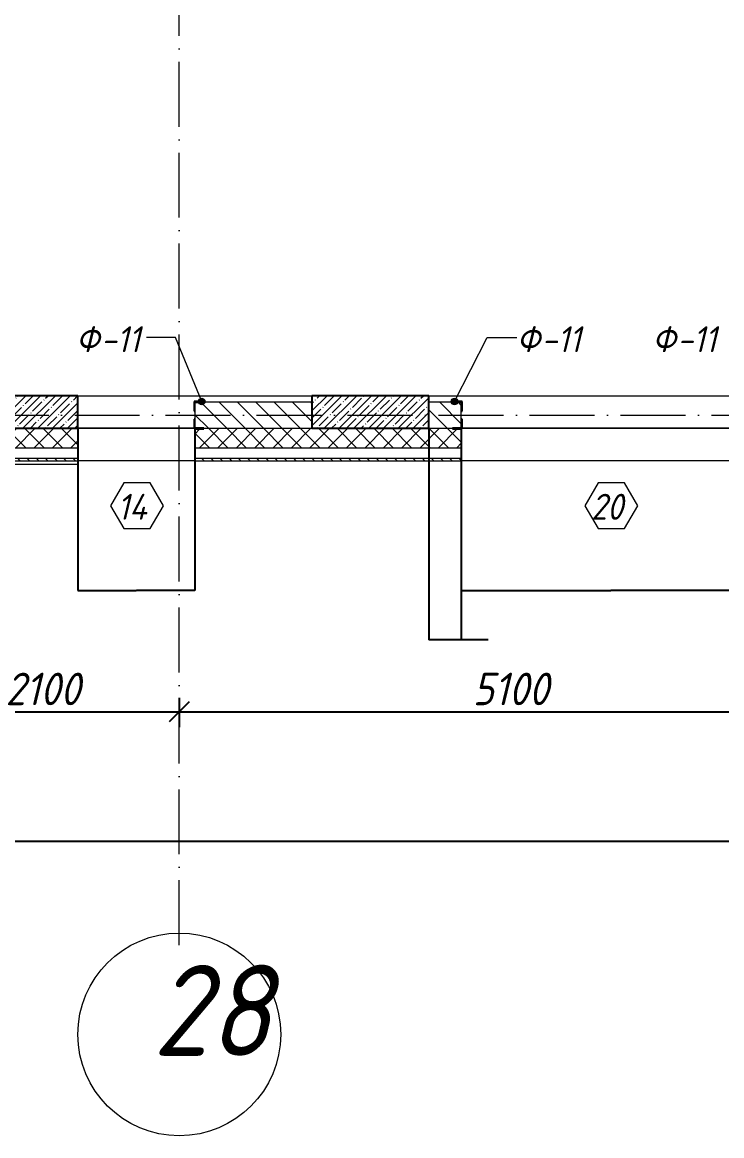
# Model space of a CAD drawing. Header units: millimetres. Extents: x 12986 to 523328, y -9759 to 30092.
# Drawn here: x 161499 to 166881, y -5546 to 3025 of the extents above; entities that cross this region are included whole.
import ezdxf

# ---------------------------------------------------------------- set-up
doc = ezdxf.new("R2010")
doc.units = ezdxf.units.MM
doc.linetypes.add('50_200_ШТРИХ_1Т_ш5_п1_п1_', pattern=[700.0000000000001, 500.0000000000001, -100, 0, -100])
for name, color, linetype, lineweight in [('A-ANNO-DIMS', 7, 'Continuous', 9), ('A-GENM-1', 7, 'Continuous', 25), ('A-GENM-IDEN', 7, 'Continuous', 9), ('A-GLAZ-IDEN', 7, 'Continuous', 9), ('A-WALL', 7, 'Continuous', 5), ('A-WALL-8', 7, 'Continuous', 9), ('A-WALL-FNSH-1', 7, 'Continuous', 9), ('A-WALL-PATT-1', 7, 'Continuous', 5), ('I-WALL', 7, 'Continuous', 5), ('S-COLS', 7, 'Continuous', 9), ('S-COLS-1', 7, 'Continuous', 5), ('S-COLS-2', 7, 'Continuous', 25), ('Оси', 7, 'Continuous', 9), ('Оси-1', 7, 'Continuous', 20), ('Оси-2', 7, '50_200_ШТРИХ_1Т_ш5_п1_п1_', 9)]:
    doc.layers.add(name, color=color, linetype=linetype, lineweight=lineweight)
for name, color, linetype, lineweight, true_color in [('A-WALL-2', 7, 'Continuous', 13, 0x000000), ('A-WALL-3', 7, 'Continuous', 5, 0x000000), ('A-WALL-PATT-2', 7, 'Continuous', 5, 0xce0000)]:
    doc.layers.add(name, color=color, linetype=linetype, lineweight=lineweight, true_color=true_color)
doc.styles.add('ISOCPEUR_I_1', font='isocpeui.ttf', dxfattribs={"width": 0.9, "height": 249.9999999999997})
doc.styles.add('ISOCPEUR_I_3', font='isocpeui.ttf', dxfattribs={"width": 0.9, "height": 200})
doc.dimstyles.new('ISO-2_5_0_9К_БОЛЬШОЙ__с_подложкой_', dxfattribs={"dimscale": 304.8, "dimtxt": 248.9952939525788, "dimasz": 0.4921259842519685, "dimexe": 0.3937007874015748, "dimexo": 0, "dimgap": 0.1640419947506562, "dimtad": 1, "dimdec": 0, "dimzin": 0, "dimdsep": 46, "dimtxsty": 'ISOCPEUR_I_1', "dimblk1": 'OBLIQUE', "dimblk2": 'OBLIQUE', "dimsah": 1, "dimcen": 0.09, "dimdle": 0.3937007874015748, "dimazin": 0, "dimtfac": 1, "dimtdec": 4, "dimtix": 1, "dimtmove": 0, "dimatfit": 3, "dimfxl": 1, "dimtvp": 1, "dimtfill": 1, "dimtolj": 1, "dimtzin": 0, "dimarcsym": 2})
doc.dimstyles.new('ISO-2_5_0_9К_БОЛЬШОЙ__с_подложкой__2', dxfattribs={"dimscale": 304.8, "dimtxt": 248.9952939525788, "dimasz": 0.4921259842519685, "dimexe": 0.3937007874015748, "dimexo": 0, "dimgap": 0.1640419947506562, "dimtad": 1, "dimdec": 0, "dimzin": 0, "dimdsep": 46, "dimtxsty": 'ISOCPEUR_I_1', "dimblk1": 'OBLIQUE', "dimblk2": 'OBLIQUE', "dimsah": 1, "dimcen": 0.09, "dimdle": 0.3937007874015748, "dimazin": 0, "dimtfac": 1, "dimtdec": 4, "dimtix": 1, "dimtmove": 2, "dimatfit": 3, "dimfxl": 1, "dimtvp": 1, "dimtfill": 1, "dimtolj": 1, "dimtzin": 0, "dimarcsym": 2})
doc.dimstyles.get("Standard").update_dxf_attribs({"dimtxt": 0.18, "dimasz": 0.18, "dimexe": 0.18, "dimexo": 0.0625, "dimgap": 0.09, "dimtad": 0, "dimtih": 1, "dimtoh": 1, "dimdec": 4, "dimzin": 0, "dimdsep": 46, "dimtxsty": 'Standard', "dimcen": 0.09, "dimadec": 0, "dimazin": 0, "dimtfac": 1, "dimtdec": 4, "dimtofl": 0, "dimtmove": 0, "dimatfit": 3, "dimfxl": 1, "dimtolj": 1, "dimtzin": 0, "dimarcsym": 0})

# ---------------------------------------------------------------- blocks, each defined once
blk = doc.blocks.new('BSC_Колонна _Прямоугольная - 250х900-23282983-АР1_Кладочный план 1 этажа')
at = {"layer": 'S-COLS-1'}
h = blk.add_hatch(dxfattribs=at)
h.set_pattern_fill('FP_33', color=256, style=0, pattern_type=2)
h.set_pattern_definition([(45, (-99480, -25), (-57.02462636878913, 57.02462636878913), []), (45, (-99422.975, -25), (-57.02462636878913, 57.02462636878913), [100.806, -20.161, 3.353, -16.808])])
h.paths.add_polyline_path([(-449.9999999998977, -125.0000000000062), (450.0000000000883, -124.9999999999976), (450.0000000000883, 124.9999999999889), (-449.9999999998977, 124.9999999999889)], flags=0)
at = {"layer": 'S-COLS-2'}
for p, q in [((449.9999999999999, 125), (-450.0000000000001, 124.9999999999994)), ((-450.0000000000001, 124.9999999999994), (-449.9999999999953, -124.9999999999999)), ((449.9999999999998, -124.999999999992), (449.9999999999999, 125)), ((-449.9999999999953, -124.9999999999999), (449.9999999999998, -124.999999999992))]:
    blk.add_line(p, q, dxfattribs=at)
blk = doc.blocks.new('BSC_Колонна _Прямоугольная - 250х900-V18-АР1_Кладочный план 1 этажа')
at = {"layer": 'S-COLS-1'}
h = blk.add_hatch(dxfattribs=at)
h.set_pattern_fill('FP_36', color=256, style=0, pattern_type=2)
h.set_pattern_definition([(45, (-102180, -25), (-57.02462636878913, 57.02462636878913), []), (45, (-102122.975, -25), (-57.02462636878913, 57.02462636878913), [100.806, -20.161, 3.353, -16.808])])
h.paths.add_polyline_path([(-449.9999999998803, -124.9999999999889), (450.0000000001056, -124.9999999999802), (450.0000000001056, 124.9999999999976), (-449.9999999998803, 124.9999999999976)], flags=0)
at = {"layer": 'S-COLS-2'}
for p, q in [((449.9999999999999, 125), (-450.0000000000001, 124.9999999999994)), ((-450.0000000000001, 124.9999999999994), (-449.9999999999953, -124.9999999999999)), ((449.9999999999998, -124.999999999992), (449.9999999999999, 125)), ((-449.9999999999953, -124.9999999999999), (449.9999999999998, -124.999999999992))]:
    blk.add_line(p, q, dxfattribs=at)
blk = doc.blocks.new('Фахверк_СКБ_Уголок - Ф-11_200х2500 h-26914022-АР1_Кладочный план 1 этажа')
at = {"layer": 'A-GENM-1'}
for p, q in [((199.9999999999932, 156.0000000000034), (124.9999999999923, 156.0000000000034)), ((124.9999999999923, 156.0000000000034), (124.9999999999923, 81.00000000000361)), ((130.9999999999933, 81.00000000000361), (130.9999999999933, 150.0000000000029)), ((130.9999999999933, 150.0000000000029), (199.9999999999932, 150.0000000000029)), ((199.9999999999932, 150.0000000000029), (199.9999999999932, 156.0000000000034)), ((124.9999999999923, 81.00000000000361), (130.9999999999933, 81.00000000000361)), ((130.9999999999926, 19.00000000000922), (124.9999999999923, 19.00000000000922)), ((124.9999999999923, 19.00000000000922), (124.9999999999923, -55.99999999999103)), ((130.9999999999926, -49.99999999999053), (130.9999999999926, 19.00000000000922)), ((124.9999999999923, -55.99999999999103), (199.9999999999924, -55.99999999999103)), ((199.9999999999924, -49.99999999999053), (130.9999999999926, -49.99999999999053)), ((199.9999999999924, -55.99999999999103), (199.9999999999924, -49.99999999999053))]:
    blk.add_line(p, q, dxfattribs=at)
blk = doc.blocks.new('Ось сетки - Круг_Ø6_00__ISO-2_5_0_9K_ кружки поменьше-23056867-АР1_Кладочный план 1 этажа')
at = {"layer": 'Оси-1'}
blk.add_circle((0, 0), 2.600000000000002, dxfattribs=at)
blk = doc.blocks.new('_Oblique')
at = {"color": 0, "linetype": 'ByBlock', "lineweight": -2}
blk.add_line((-0.5, -0.5), (0.5, 0.5), dxfattribs=at)
blk = doc.blocks.new('DIMBLOCK47-АР1_Кладочный план 1 этажа')
at = {"layer": 'A-ANNO-DIMS', "color": 0, "lineweight": -2, "transparency": 16777216}
for p, q in [((160606.8932504233, -2175.937461244456), (160606.8932504233, -2402.003478422513)), ((162706.8932504233, -2175.937461244463), (162706.8932504233, -2402.003478422513)), ((160486.8932504233, -2282.003478422513), (162826.8932504233, -2282.003478422513))]:
    blk.add_line(p, q, dxfattribs=at)
at = {"layer": 'Defpoints', "color": 0, "transparency": 16777216}
for p in [(160606.8932504233, -2175.937461244456), (162706.8932504233, -2175.937461244463), (162706.8932504233, -2282.003478422513)]:
    blk.add_point(p, dxfattribs=at)
at = {"layer": 'A-ANNO-DIMS', "color": 0, "lineweight": -2, "transparency": 16777216, "xscale": 150, "yscale": 150, "zscale": 150, "rotation": 180}
blk.add_blockref('_Oblique', (160606.8932504233, -2282.003478422513), dxfattribs=at)
at = {"layer": 'A-ANNO-DIMS', "color": 0, "lineweight": -2, "transparency": 16777216, "xscale": 150, "yscale": 150, "zscale": 150}
blk.add_blockref('_Oblique', (162706.8932504233, -2282.003478422513), dxfattribs=at)
at = {"layer": 'A-ANNO-DIMS', "color": 0, "transparency": 16777216, "insert": (161656.8932504233, -2107.003478422513), "char_height": 249.9999999999997, "width": 701.0175198972601, "attachment_point": 5, "style": 'ISOCPEUR_I_1', "bg_fill": 3, "box_fill_scale": 1.1, "bg_fill_color": 256, "bg_fill_true_color": 13158600, "bg_fill_transparency": 0}
blk.add_mtext('\\A1;2100', dxfattribs=at)
blk = doc.blocks.new('DIMBLOCK48-АР1_Кладочный план 1 этажа')
at = {"layer": 'A-ANNO-DIMS', "color": 0, "lineweight": -2, "transparency": 16777216}
for p, q in [((162706.8932504233, -2175.937461244463), (162706.8932504233, -2402.003478422513)), ((167806.8932504233, -2175.937461244479), (167806.8932504233, -2402.003478422513)), ((162586.8932504233, -2282.003478422513), (167926.8932504233, -2282.003478422513))]:
    blk.add_line(p, q, dxfattribs=at)
at = {"layer": 'Defpoints', "color": 0, "transparency": 16777216}
for p in [(162706.8932504233, -2175.937461244463), (167806.8932504233, -2175.937461244479), (167806.8932504233, -2282.003478422513)]:
    blk.add_point(p, dxfattribs=at)
at = {"layer": 'A-ANNO-DIMS', "color": 0, "lineweight": -2, "transparency": 16777216, "xscale": 150, "yscale": 150, "zscale": 150, "rotation": 180}
blk.add_blockref('_Oblique', (162706.8932504233, -2282.003478422513), dxfattribs=at)
at = {"layer": 'A-ANNO-DIMS', "color": 0, "lineweight": -2, "transparency": 16777216, "xscale": 150, "yscale": 150, "zscale": 150}
blk.add_blockref('_Oblique', (167806.8932504233, -2282.003478422513), dxfattribs=at)
at = {"layer": 'A-ANNO-DIMS', "color": 0, "transparency": 16777216, "insert": (165256.8932504233, -2107.003478422513), "char_height": 249.9999999999997, "width": 701.0175198972601, "attachment_point": 5, "style": 'ISOCPEUR_I_1', "bg_fill": 3, "box_fill_scale": 1.1, "bg_fill_color": 256, "bg_fill_true_color": 13158600, "bg_fill_transparency": 0}
blk.add_mtext('\\A1;5100', dxfattribs=at)
blk = doc.blocks.new('DIMBLOCK54-АР1_Кладочный план 1 этажа')
at = {"layer": 'A-ANNO-DIMS', "color": 0, "lineweight": -2, "transparency": 16777216}
for p, q in [((62106.89328478125, -3174.591104927445), (62106.89328478125, -3400.657122105833)), ((187006.893250423, -3174.591104927842), (187006.893250423, -3400.657122105833)), ((61986.89328478125, -3280.657122105833), (122782.6936598567, -3280.657122105833)), ((187126.893250423, -3280.657122105833), (123784.9095689476, -3280.657122105833))]:
    blk.add_line(p, q, dxfattribs=at)
at = {"layer": 'Defpoints', "color": 0, "transparency": 16777216}
for p in [(62106.89328478125, -3174.591104927445), (187006.893250423, -3174.591104927842), (187006.893250423, -3280.657122105833)]:
    blk.add_point(p, dxfattribs=at)
at = {"layer": 'A-ANNO-DIMS', "color": 0, "lineweight": -2, "transparency": 16777216, "xscale": 150, "yscale": 150, "zscale": 150, "rotation": 180}
blk.add_blockref('_Oblique', (62106.89328478125, -3280.657122105833), dxfattribs=at)
at = {"layer": 'A-ANNO-DIMS', "color": 0, "lineweight": -2, "transparency": 16777216, "xscale": 150, "yscale": 150, "zscale": 150}
blk.add_blockref('_Oblique', (187006.893250423, -3280.657122105833), dxfattribs=at)
at = {"layer": 'A-ANNO-DIMS', "color": 0, "transparency": 16777216, "insert": (122732.1812708764, -2904.04318550504), "char_height": 249.9999999999997, "width": 1103.240687051426, "attachment_point": 1, "line_spacing_factor": 1.149209049011902, "style": 'ISOCPEUR_I_1', "bg_fill": 3, "box_fill_scale": 1.1, "bg_fill_color": 256, "bg_fill_true_color": 13158600, "bg_fill_transparency": 0}
blk.add_mtext('\\A1;124900', dxfattribs=at)
blk = doc.blocks.new('AAR_СКБ_Марка_Окна_Перемычка и проем - Марка проема-25443838-АР1_Кладочный план 1 этажа')
at = {"layer": 'A-GLAZ-IDEN'}
for p, q in [((-0.9678758116687644, -0.9840735043145652), (-1.985527685054408, -2.746698253436142)), ((1.067427935102521, -0.9840735043145681), (-0.9678758116687641, -0.9840735043145654)), ((2.085079808488153, -2.746698253436158), (1.067427935102521, -0.9840735043145679)), ((-1.985527685054408, -2.74669825343614), (-0.967875811668773, -4.509323002557723)), ((1.067427935102504, -4.50932300255773), (2.085079808488153, -2.746698253436157)), ((-0.9678758116687729, -4.509323002557723), (1.067427935102504, -4.50932300255773))]:
    blk.add_line(p, q, dxfattribs=at)
blk = doc.blocks.new('DIMBLOCK342-АР1_Кладочный план 1 этажа')
at = {"layer": 'A-ANNO-DIMS', "color": 0, "lineweight": -2, "transparency": 16777216}
for p, q in [((161926.8933503154, -103.1105000019479), (161926.8933503154, -1349.971120667365)), ((162826.8933503153, -103.1105000019508), (162826.8933503153, -1349.971120667365)), ((161927.0733503154, -1349.791120667365), (162376.2633503153, -1349.791120667365)), ((162826.7133503153, -1349.791120667365), (162377.5233503153, -1349.791120667365))]:
    blk.add_line(p, q, dxfattribs=at)
at = {"layer": 'A-ANNO-DIMS', "color": 0, "transparency": 16777216}
for points in [[(161927.0733503154, -1349.761120667365), (161927.0733503154, -1349.821120667365), (161926.8933503154, -1349.791120667365)], [(162826.7133503153, -1349.761120667365), (162826.7133503153, -1349.821120667365), (162826.8933503153, -1349.791120667365)]]:
    blk.add_solid(points, dxfattribs=at)
at = {"layer": 'Defpoints', "color": 0, "transparency": 16777216}
for p in [(161926.8933503154, -103.0480000019479), (162826.8933503153, -103.0480000019508), (162826.8933503153, -1349.791120667365)]:
    blk.add_point(p, dxfattribs=at)
at = {"layer": 'A-ANNO-DIMS', "color": 0, "transparency": 16777216, "insert": (162376.8933503153, -1349.791120667365), "char_height": 0.18, "width": 455.0867834087132, "attachment_point": 5}
blk.add_mtext('\\A1;900.0000', dxfattribs=at)
blk = doc.blocks.new('DIMBLOCK343-АР1_Кладочный план 1 этажа')
at = {"layer": 'A-ANNO-DIMS', "color": 0, "lineweight": -2, "transparency": 16777216}
for p, q in [((164876.8932550123, -61.94089589862591), (164876.8932550123, -1727.703632174049)), ((164626.8933324312, -100.0625000019595), (164626.8933324312, -1727.703632174049)), ((164627.0733324312, -1727.523632174049), (164876.7132550123, -1727.523632174049)), ((164876.8932550123, -1727.523632174049), (165082.5422589091, -1727.523632174049))]:
    blk.add_line(p, q, dxfattribs=at)
at = {"layer": 'A-ANNO-DIMS', "color": 0, "transparency": 16777216}
for points in [[(164627.0733324312, -1727.493632174049), (164627.0733324312, -1727.553632174049), (164626.8933324312, -1727.523632174049)], [(164876.7132550123, -1727.493632174049), (164876.7132550123, -1727.553632174049), (164876.8932550123, -1727.523632174049)]]:
    blk.add_solid(points, dxfattribs=at)
at = {"layer": 'Defpoints', "color": 0, "transparency": 16777216}
for p in [(164876.8932550123, -61.87839589862591), (164626.8933324312, -100.0000000019595), (164876.8932550123, -1727.523632174049)]:
    blk.add_point(p, dxfattribs=at)
at = {"layer": 'A-ANNO-DIMS', "color": 0, "transparency": 16777216, "insert": (164855.7188672048, -1727.403632174048), "char_height": 0.18, "width": 455.0867834087132, "attachment_point": 1, "line_spacing_factor": 1.149209049011902}
blk.add_mtext('\\A1;249.9999', dxfattribs=at)
blk = doc.blocks.new('DIMBLOCK344-АР1_Кладочный план 1 этажа')
at = {"layer": 'A-ANNO-DIMS', "color": 0, "lineweight": -2, "transparency": 16777216}
for p, q in [((164876.8932550123, -61.94089589862591), (164876.8932550123, -1349.971120667373)), ((167176.8932550123, -32.53299103365617), (167176.8932550123, -1349.971120667373)), ((164877.0732550123, -1349.791120667373), (166026.1732550123, -1349.791120667373)), ((167176.7132550123, -1349.791120667373), (166027.6132550123, -1349.791120667373))]:
    blk.add_line(p, q, dxfattribs=at)
at = {"layer": 'A-ANNO-DIMS', "color": 0, "transparency": 16777216}
for points in [[(164877.0732550123, -1349.761120667373), (164877.0732550123, -1349.821120667373), (164876.8932550123, -1349.791120667373)], [(167176.7132550123, -1349.761120667373), (167176.7132550123, -1349.821120667373), (167176.8932550123, -1349.791120667373)]]:
    blk.add_solid(points, dxfattribs=at)
at = {"layer": 'Defpoints', "color": 0, "transparency": 16777216}
for p in [(164876.8932550123, -61.87839589862591), (167176.8932550123, -32.47049103365617), (167176.8932550123, -1349.791120667373)]:
    blk.add_point(p, dxfattribs=at)
at = {"layer": 'A-ANNO-DIMS', "color": 0, "transparency": 16777216, "insert": (166026.8932550123, -1349.791120667373), "char_height": 0.18, "width": 606.7823778782843, "attachment_point": 5}
blk.add_mtext('\\A1;2300.0000', dxfattribs=at)

msp = doc.modelspace()

# ---------------------------------------------------------------- hatches: boundary and pattern name
at = {"layer": 'A-GENM-IDEN'}
h = msp.add_hatch(color=256, dxfattribs=at)
edge = h.paths.add_edge_path(flags=0)
edge.add_arc((162879.2266181145, 106.0000053352492), 25.00000000000517, 0, 360)
h = msp.add_hatch(color=256, dxfattribs=at)
edge = h.paths.add_edge_path(flags=0)
edge.add_arc((164824.559951448, 106.0000053352582), 24.99999999998951, 0, 360)
at = {"layer": 'A-WALL-PATT-1'}
h = msp.add_hatch(dxfattribs=at)
h.set_pattern_fill('FP_2', color=256, style=0, pattern_type=2)
h.set_pattern_definition([(45, (61996.89328478048, 0), (-70.71067811865476, 70.71067811865476), []), (135, (61996.89328478048, 0), (-70.71067811865476, -70.71067811865474), [])])
h.paths.add_polyline_path([(181257.8933145503, -249.9999946647175), (181326.8933145503, -249.9999946647175), (181326.3715754198, -105.9999946647935), (181257.8933145503, -105.9999946647935), (181257.8933145503, -99.99999466470824), (179926.8933324328, -99.9999946646476), (179926.8933324328, -249.9999946646568), (180503.6023421914, -249.9999946646741)], flags=0)
h.paths.add_polyline_path([(178045.8933324328, -249.9999946647175), (179026.8933324328, -249.9999946647175), (179026.3715933023, -105.9999946647849), (178957.8933324328, -105.9999946647849), (178957.8933324328, -99.9999946646476), (178045.8933324328, -99.9999946646476), (178045.8933324328, -105.9999946647935), (177976.8933324328, -105.9999946647935), (177976.8933324328, -249.9999946647175)], flags=0)
h.paths.add_polyline_path([(187076.8932847814, -249.9999946647175), (187076.8932847814, -99.99999466471691), (185595.8932958361, -99.99999466471691), (185595.8932958361, -105.9999946648108), (185526.8932958361, -105.9999946648108), (185526.8932958361, -249.9999946647175), (186632.6648421914, -249.9999946647175)], flags=0)
h.paths.add_polyline_path([(170026.8932847804, -249.9999946647175), (170026.8932847804, -99.9999946646476), (169126.8932847813, -99.9999946646476), (169126.8932847813, -249.9999946646568), (169777.7429671914, -249.9999946647001)], flags=0)
h.paths.add_polyline_path([(174526.8932668989, -249.9999946647175), (175676.8933324328, -249.9999946646568), (175676.3715933023, -105.9999946647762), (175607.8933324327, -105.9999946647762), (175607.8933324327, -99.9999946646476), (174526.8932668989, -99.9999946646476)], flags=0)
h.paths.add_polyline_path([(183226.893295836, -249.9999946647175), (183226.3715567056, -105.9999946647935), (183157.893295836, -105.9999946647935), (183157.893295836, -99.99999466471691), (182226.8933145503, -99.99999466471691), (182226.8933145503, -249.9999946647175), (183157.893295836, -249.9999946647175)], flags=0)
h.paths.add_polyline_path([(163648.6804671914, -249.9999946646568), (164876.8932550123, -249.9999946646568), (164876.371545651, -105.9999946647415), (164807.8932847814, -105.9999946647415), (164807.8932847814, -99.9999946646476), (162895.8932847813, -99.9999946646476), (162895.8932847813, -105.9999946647502), (162826.8933503155, -105.9999946647502), (162826.8933503155, -249.9999946646568), (162895.8932847813, -249.9999946646568)], flags=0)
h.paths.add_polyline_path([(168213.8498065205, -249.9999946646568), (168226.8932847814, -249.9999946646568), (168226.371545651, -105.9999946647589), (168157.8932847814, -105.9999946647589), (168157.8932847814, -99.9999946646476), (167245.8932550124, -99.9999946646476), (167245.8932550124, -105.9999946647589), (167176.8932550124, -105.9999946647589), (167176.8932550124, -249.9999946646568), (168157.8932847814, -249.9999946646568)], flags=0)
h.paths.add_polyline_path([(173626.893266899, -249.9999946646568), (173626.3715277685, -105.9999946647762), (173557.8932668989, -105.9999946647762), (173557.8932668989, -99.9999946646476), (172795.8932251743, -99.9999946646476), (172795.8932251743, -105.9999946647762), (172726.8932251743, -105.9999946647762), (172726.8932251743, -249.9999946646568), (173613.8497886381, -249.9999946646568)], flags=0)
h.paths.add_polyline_path([(171476.8932847804, -249.9999946646568), (171826.8932251743, -249.9999946645788), (171826.3714860439, -105.9999946647675), (171757.8932251743, -105.9999946647675), (171757.8932251743, -99.9999946646476), (171545.8931954053, -99.9999946646476), (171545.8931954053, -105.9999946647762), (171476.8932847804, -105.9999946647762)], flags=0)
h.paths.add_polyline_path([(160126.8933324332, -249.9999946645788), (160126.3716409567, -105.9999946647329), (160057.8933800872, -105.9999946647329), (160057.8933800872, -99.9999946646476), (159145.8933324331, -99.9999946646476), (159145.8933324331, -105.9999946647329), (159076.8933324331, -105.9999946647329), (159076.8933324331, -249.9999946645788), (159145.8933324331, -249.9999946645788)], flags=0)
h.paths.add_polyline_path([(154455.0867171914, -249.9999946645788), (154726.8933324331, -249.9999946645788), (154726.3715933026, -105.9999946647069), (154657.893332433, -105.9999946647069), (154657.893332433, -99.9999946645783), (154001.8933324331, -99.9999946645783), (154001.8933324331, -105.9999946647155), (153926.8933324316, -105.9999946647155), (153926.8933324316, -249.9999946645788)], flags=0)
h.paths.add_polyline_path([(156526.893302664, -249.9999946645788), (156776.893332433, -249.9999946645788), (156776.3715933026, -105.9999946647155), (156707.8933324331, -105.9999946647155), (156707.8933324331, -99.9999946645783), (155626.8933733528, -100.0000000019437), (155626.8933324331, -249.9999946645788)], flags=0)
h.paths.add_polyline_path([(161026.8933324332, -249.9999946645788), (161926.8932847818, -249.9999837422959), (161926.8932847818, -99.9999946646476), (161026.8933644569, -100.0000000019437)], flags=0)
h.paths.add_polyline_path([(151206.8932847818, -249.9999946645788), (153026.8933324316, -249.9999946645788), (153026.8933324316, -99.9999946645783), (151206.8932847818, -99.9999946645783)], flags=0)
h = msp.add_hatch(dxfattribs=at)
h.set_pattern_fill('FP_18', color=256, style=0, pattern_type=2)
h.set_pattern_definition([(135, (61996.89328478048, 0), (-35.35533905932738, -35.35533905932737), [])])
h.paths.add_polyline_path([(179026.8933324328, -349.9999946646947), (179026.8933324328, -329.9999946646993), (177976.8933324328, -329.99999466463), (177976.8933324328, -349.9999946646947), (178971.3367171914, -349.9999946646947)], flags=0)
h.paths.add_polyline_path([(175676.8933324328, -349.9999946646947), (175676.8933324328, -329.9999946646993), (174526.8932668989, -329.99999466463), (174526.8932668989, -349.9999946646947)], flags=0)
h.paths.add_polyline_path([(187226.8932847814, -349.9999946646947), (187306.8932847814, -349.9999946646947), (187306.8932847814, -329.9999946646993), (185526.8932958361, -329.9999946646993), (185526.8932958361, -349.9999946646947), (187076.8932847814, -349.9999946646947)], flags=0)
h.paths.add_polyline_path([(173626.8932668989, -349.9999946646947), (173626.8932668989, -329.9999946646993), (172726.8932251743, -329.99999466463), (172726.8932251743, -349.9999946646254), (172842.2742171914, -349.9999946646341)], flags=0)
h.paths.add_polyline_path([(179926.8933324328, -349.9999946646947), (181326.8933145503, -349.9999946646947), (181326.8933145503, -329.9999946646993), (179926.8933324328, -329.9999946646993)], flags=0)
h.paths.add_polyline_path([(182226.8933145503, -349.9999946646947), (183226.893295836, -349.9999946646947), (183226.893295836, -329.9999946646993), (182226.8933145503, -329.9999946646993)], flags=0)
h.paths.add_polyline_path([(154726.8933324331, -349.9999946646254), (154726.8933324331, -329.9999946645607), (153926.8933324316, -329.99999466463), (153926.8933324316, -349.9999946646254), (154455.0867171914, -349.9999946646254)], flags=0)
h.paths.add_polyline_path([(156776.893332433, -349.9999946646254), (156776.893332433, -329.99999466463), (155626.8933324331, -329.9999946645607), (155626.8933324331, -349.9999946646254)], flags=0)
h.paths.add_polyline_path([(169777.7429671914, -349.9999946646254), (170026.8932847804, -349.9999946646254), (170026.8932847804, -329.99999466463), (169126.8932847813, -329.99999466463), (169126.8932847813, -349.9999946646254)], flags=0)
h.paths.add_polyline_path([(159076.8933324331, -349.9999946646254), (160126.8933324332, -349.9999946646254), (160126.8933324332, -329.99999466463), (159076.8933324331, -329.99999466463)], flags=0)
h.paths.add_polyline_path([(161026.8933324332, -349.9999946646254), (161926.8933503155, -349.9999946646254), (161926.8933503155, -329.99999466463), (161026.8933324332, -329.99999466463)], flags=0)
h.paths.add_polyline_path([(162826.8933503155, -349.9999946646254), (164876.8932550124, -349.9999946646254), (164876.8932550124, -329.99999466463), (162826.8933503155, -329.99999466463)], flags=0)
h.paths.add_polyline_path([(153026.8933324316, -349.9999946646254), (153026.8933324316, -329.9999946645607), (151106.8932847818, -329.9999946645607), (151106.8932847818, -349.9999946645561), (151390.5554671914, -349.9999946645648)], flags=0)
h.paths.add_polyline_path([(168226.8932847814, -349.9999946646254), (168226.8932847814, -329.99999466463), (167176.8932550124, -329.99999466463), (167176.8932550124, -349.9999946646254)], flags=0)
h.paths.add_polyline_path([(171476.8932847804, -349.9999946646254), (171826.8932251743, -349.9999946646254), (171826.8932251743, -329.99999466463), (171476.8932847804, -329.9999946646993)], flags=0)
at = {"layer": 'A-WALL-PATT-2'}
h = msp.add_hatch(dxfattribs=at)
h.set_pattern_fill('FP_3', color=256, style=0, pattern_type=2)
h.set_pattern_definition([(135, (61996.89328478048, 0), (-70.71067811865476, -70.71067811865474), [])])
h.paths.add_polyline_path([(181257.8933145503, -99.99999466478621), (181326.8933145503, -99.99999466478621), (181326.8933145503, 100.0000053351683), (180826.8933324328, 100.0000053351683), (180826.8933324328, -99.99999466478621), (181126.8933145503, -99.99999466478621)], flags=0)
h.paths.add_polyline_path([(173626.8932668989, -99.99999466478621), (173626.8932668989, 100.0000053352376), (172726.8932251743, 100.0000053352376), (172726.8932251743, -99.99999466478621), (173557.8932668989, -99.99999466478621)], flags=0)
h.paths.add_polyline_path([(185726.8932847814, -99.99999466478621), (185726.8932847814, 100.0000053351683), (185526.8932958361, 100.0000053351683), (185526.8932958361, -99.99999466478621), (185595.8932958361, -99.99999466478621)], flags=0)
h.paths.add_polyline_path([(175426.8932668989, -99.99999466478621), (175676.8933324328, -99.99999466478621), (175676.8933324328, 100.0000053352376), (175426.8932668989, 100.0000053352376)], flags=0)
h.paths.add_polyline_path([(171826.8932251743, -99.99999466478621), (171826.8932251743, 100.0000053351856), (171476.8932847804, 100.0000053352376), (171476.8932847804, -99.99999466478621), (171757.8932251743, -99.99999466478621)], flags=0)
h.paths.add_polyline_path([(183226.893295836, -99.99999466478621), (183226.893295836, 100.0000053351683), (183126.8933145503, 100.0000053351683), (183126.8933145503, -99.99999466478621), (183157.893295836, -99.99999466478621)], flags=0)
h.paths.add_polyline_path([(167245.8932550124, -99.99999466478621), (168226.8932847814, -99.99999466478621), (168226.8932847814, 100.0000053352376), (167176.8932550124, 100.0000053352376), (167176.8932550124, -99.99999466478621)], flags=0)
h.paths.add_polyline_path([(177976.8933324328, -99.99999466478621), (179026.8933324328, -99.99999466478621), (179026.8933324328, 100.0000053352376), (177976.8933324328, 100.0000053352376), (177976.8933324328, -30.99999466479323)], flags=0)
h.paths.add_polyline_path([(164876.8932550124, -99.99999466471691), (164876.8932550124, 100.0000053352376), (164626.8933324313, 100.0000053352376), (164626.8933324313, -99.99999466471691), (164807.8932847814, -99.99999466471691)], flags=0)
h.paths.add_polyline_path([(163726.8933324313, -99.99999466471691), (163726.8933324313, 100.0000053352376), (162826.8933503155, 100.0000053352376), (162826.8933503155, -99.99999466471691), (163648.6804671914, -99.99999466471691)], flags=0)
h.paths.add_polyline_path([(159076.8933324331, -99.99999466471691), (160126.8933324332, -99.99999466471691), (160126.8933324332, 100.0000053352376), (159076.8933324331, 100.0000053352376), (159076.8933324331, -30.99999466472393)], flags=0)
h.paths.add_polyline_path([(153932.893332433, -99.99999466471691), (154726.8933324331, -99.99999466471691), (154726.8933324331, 100.0000053353069), (153932.893332433, 100.0000053353069), (153932.893332433, 31.0000053352793), (153926.8933324316, 31.0000053352793), (153926.8933324316, -30.99999466471527), (153932.8933324331, -30.99999466471527), (153932.8933324331, -87.99998894338682)], flags=0)
h.paths.add_polyline_path([(156707.8933324331, -99.99999466471691), (156776.893332433, -99.99999466471691), (156776.893332433, 100.0000053353069), (156526.893302664, 100.0000053353069), (156526.893302664, -99.99999466471691)], flags=0)

# ---------------------------------------------------------------- linework, layer by layer
at = {"layer": 'A-GENM-IDEN'}
for p, q in [((162678.7645296695, 597.392838405376), (162454.6778330739, 597.392838405376)), ((162879.2266181145, 106.0000053352492), (162678.7645296695, 597.392838405376)), ((164824.559951448, 106.0000053352582), (165075.1992274602, 597.3928384053772)), ((165075.1992274602, 597.3928384053772), (165303.055170139, 597.3928384053772))]:
    msp.add_line(p, q, dxfattribs=at)
for centre, radius in [((162879.2266181145, 106.0000053352492), 25.00000000000517), ((164824.559951448, 106.0000053352582), 24.99999999998951)]:
    msp.add_circle(centre, radius, dxfattribs=at)
at = {"layer": 'A-WALL'}
for p, q in [((161926.8933503153, -99.9999946646239), (162820.8932847812, -99.9999946646268)), ((164882.8932847813, -99.99999466463345), (167170.8932550123, -99.99999466464084)), ((162826.8933503153, -349.9999946646269), (161926.8933503153, -349.999994664624)), ((167176.8932550123, -349.9999946646408), (164876.8932550123, -349.9999946646335))]:
    msp.add_line(p, q, dxfattribs=at)
at = {"layer": 'A-WALL-2'}
for p, q in [((163726.8933324312, 100.0000053352376), (162895.8932847812, 100.0000053352376)), ((164807.8932847813, 100.0000053352376), (164626.8933324312, 100.0000053352376)), ((162826.8933503154, 31.00000533524861), (162826.8933503154, -30.99999466474483)), ((164876.8932550123, -30.99999466473637), (164876.8932550123, 31.00000533525708))]:
    msp.add_line(p, q, dxfattribs=at)
at = {"layer": 'A-WALL-3'}
for p, q in [((162895.8932847812, -99.99999466471691), (163726.8933324312, -99.99999466471691)), ((164626.8933324312, -99.99999466471691), (164807.8932847813, -99.99999466471691))]:
    msp.add_line(p, q, dxfattribs=at)
at = {"layer": 'A-WALL-8'}
for p, q in [((161926.8933503154, -329.99999466463), (161926.8933503154, -100.0000000019287)), ((162826.8933503154, -105.9999946647442), (162826.8933503154, -329.99999466463)), ((164876.8932550123, -329.99999466463), (164876.8932550123, -105.9999946647357)), ((161026.8933324331, -249.9999946645788), (161926.8933503154, -249.9999946645788)), ((162826.8933503154, -249.9999946646482), (164876.8932550122, -249.9999946646482)), ((161026.8933324331, -329.99999466463), (161926.8933503154, -329.99999466463)), ((162826.8933503154, -329.99999466463), (164876.8932550123, -329.99999466463))]:
    msp.add_line(p, q, dxfattribs=at)
at = {"layer": 'A-WALL-FNSH-1'}
for p, q in [((161926.8933503154, -349.9999946646254), (161926.8933503154, -329.99999466463)), ((162826.8933503154, -329.99999466463), (162826.8933503154, -349.9999946646254)), ((164876.8932550123, -349.9999946646254), (164876.8932550123, -329.99999466463)), ((161026.8933324331, -349.9999946646254), (161926.8933503154, -349.9999946646254)), ((162826.8933503154, -349.9999946646254), (164876.8932550123, -349.9999946646254))]:
    msp.add_line(p, q, dxfattribs=at)
at = {"layer": 'I-WALL'}
for p, q in [((161926.8932847817, 149.9999999980394), (163726.8933324312, 149.9999999980335)), ((164626.8933324312, 149.9999999980306), (169126.8932847812, 149.9999999980161)), ((162820.8932847812, -100.0000000019635), (161926.8933503154, -100.0000000019607)), ((167170.8932550123, -100.0000000019776), (164882.8932847813, -100.0000000019702)), ((161926.8933503154, -379.9999946646266), (161026.8933324331, -379.9999946646179)), ((161926.8933503154, -379.9999946646266), (161926.8933503154, -349.9999946646266))]:
    msp.add_line(p, q, dxfattribs=at)
at = {"layer": 'Оси-2'}
for p, q in [((162706.8932504233, -4080.000000001966), (162706.8932504234, 28636.94316106608)), ((57586.89328478155, -2.642016903582707e-09), (187948.5213125124, -3.0631423513162e-09))]:
    msp.add_line(p, q, dxfattribs=at)

# ---------------------------------------------------------------- block references
at = {"layer": 'A-GENM-1'}
msp.add_blockref('Фахверк_СКБ_Уголок - Ф-11_200х2500 h-26914022-АР1_Кладочный план 1 этажа', (162695.8932847812, -49.99999466475384), dxfattribs=at)
at = {"layer": 'A-GENM-1', "rotation": 180}
msp.add_blockref('Фахверк_СКБ_Уголок - Ф-11_200х2500 h-26914022-АР1_Кладочный план 1 этажа', (165007.8932847813, 50.00000533526611), dxfattribs=at)
at = {"layer": 'A-GLAZ-IDEN', "xscale": 99.99999999999993, "yscale": 99.99999999999993, "zscale": 99.99999999999993}
for p in [(162376.8933503153, -422.1192241797067), (166026.8932550122, -422.1192241797186)]:
    msp.add_blockref('AAR_СКБ_Марка_Окна_Перемычка и проем - Марка проема-25443838-АР1_Кладочный план 1 этажа', p, dxfattribs=at)
at = {"layer": 'S-COLS'}
for name, p in [('BSC_Колонна _Прямоугольная - 250х900-23282983-АР1_Кладочный план 1 этажа', (161476.8932847817, 24.99999999806092)), ('BSC_Колонна _Прямоугольная - 250х900-V18-АР1_Кладочный план 1 этажа', (164176.8933324312, 24.99999999804046))]:
    msp.add_blockref(name, p, dxfattribs=at)
at = {"layer": 'Оси-1', "xscale": 300, "yscale": 300, "zscale": 99.99999999999993}
msp.add_blockref('Ось сетки - Круг_Ø6_00__ISO-2_5_0_9K_ кружки поменьше-23056867-АР1_Кладочный план 1 этажа', (162706.8932504232, -4766.000000003639), dxfattribs=at)

# ---------------------------------------------------------------- texts
at = {"layer": 'A-GENM-IDEN', "char_height": 199.9999999999998, "attachment_point": 1, "style": 'ISOCPEUR_I_3'}
for s, insert, width in [('\\fISOCPEUR|b0|i1|c204|p34|;\\W.9;Ф', (161912.4433503153, 685.0074217387091), 230.8859999999998), ('\\fISOCPEUR|b0|i1|c204|p34|;\\W.9;Ф', (165303.0551701391, 685.0074217387104), 230.8859999999998), ('\\fISOCPEUR|b0|i1|c204|p34|;\\W.9;Ф', (166347.2538948659, 685.0074217387106), 230.8859999999998), ('-11', (162102.9433503153, 685.0074217387091), 389.6201249999996), ('-11', (165493.5551701391, 685.0074217387104), 389.6201249999996), ('-11', (166537.7538948659, 685.0074217387106), 389.6201249999996)]:
    msp.add_mtext(s, dxfattribs=dict(at, insert=insert, width=width))
at = {"layer": 'A-GLAZ-IDEN', "char_height": 199.9999999999998, "attachment_point": 1, "style": 'ISOCPEUR_I_3'}
for s, insert, width in [('14', (162230.8448235227, -604.7605984930887), 303.0378749999996), ('20', (165874.9947282196, -604.7605984931006), 317.4682499999997)]:
    msp.add_mtext(s, dxfattribs=dict(at, insert=insert, width=width))
at = {"layer": 'Оси', "insert": (162501.9649309062, -4231.225351242874), "char_height": 700, "width": 404.0504999999996, "attachment_point": 1, "style": 'ISOCPEUR_I_1'}
msp.add_mtext('28', dxfattribs=at)

# ---------------------------------------------------------------- dimensions: what is measured, and where the dimension line sits
at = {"layer": 'A-ANNO-DIMS'}
dim = msp.add_linear_dim(base=(164876.8932550123, -1727.523632174049), p1=(164626.8933324312, -100.0000000019595), p2=(164876.8932550123, -61.87839589862591), dimstyle='Standard', dxfattribs=at)
dim.commit()
dim.dimension.update_dxf_attribs({"geometry": 'DIMBLOCK343-АР1_Кладочный план 1 этажа', "text_midpoint": (165083.2622589091, -1727.523632174049), "dimtype": 160, "text_rotation": 359.9999999999999})
for base, p1, p2, picture, middle in [((167176.8932550123, -1349.791120667373), (164876.8932550123, -61.87839589862591), (167176.8932550123, -32.47049103365617), 'DIMBLOCK344-АР1_Кладочный план 1 этажа', (166026.8932550123, -1349.791120667373)), ((162826.8933503153, -1349.791120667365), (161926.8933503154, -103.0480000019479), (162826.8933503153, -103.0480000019508), 'DIMBLOCK342-АР1_Кладочный план 1 этажа', (162376.8933503153, -1349.791120667365))]:
    dim = msp.add_linear_dim(base=base, p1=p1, p2=p2, dimstyle='Standard', dxfattribs=at)
    dim.commit()
    dim.dimension.update_dxf_attribs({"geometry": picture, "text_midpoint": middle})

# ---------------------------------------------------------------- next in the draw order: dimensions: what is measured, and where the dimension line sits
dim = msp.add_linear_dim(base=(162706.8932504233, -2282.003478422513), p1=(160606.8932504233, -2175.937461244456), p2=(162706.8932504233, -2175.937461244463), dimstyle='ISO-2_5_0_9К_БОЛЬШОЙ__с_подложкой_', override={"dimpost": '<>', "dimfxl": 2100}, dxfattribs=at)
dim.commit()
dim.dimension.update_dxf_attribs({"geometry": 'DIMBLOCK47-АР1_Кладочный план 1 этажа', "text_midpoint": (161656.8932504233, -2107.003478422513)})
dim = msp.add_linear_dim(base=(187006.893250423, -3280.657122105833), p1=(62106.89328478125, -3174.591104927445), p2=(187006.893250423, -3174.591104927842), dimstyle='ISO-2_5_0_9К_БОЛЬШОЙ__с_подложкой__2', override={"dimpost": '<>', "dimfxl": 124899.9999656418}, dxfattribs=at)
dim.commit()
dim.dimension.update_dxf_attribs({"geometry": 'DIMBLOCK54-АР1_Кладочный план 1 этажа', "text_midpoint": (123283.8016144022, -3070.709852171707), "dimtype": 160})

# ---------------------------------------------------------------- next in the draw order: dimensions: what is measured, and where the dimension line sits
dim = msp.add_linear_dim(base=(167806.8932504233, -2282.003478422513), p1=(162706.8932504233, -2175.937461244463), p2=(167806.8932504233, -2175.937461244479), dimstyle='ISO-2_5_0_9К_БОЛЬШОЙ__с_подложкой_', override={"dimpost": '<>', "dimfxl": 5100}, dxfattribs=at)
dim.commit()
dim.dimension.update_dxf_attribs({"geometry": 'DIMBLOCK48-АР1_Кладочный план 1 этажа', "text_midpoint": (165256.8932504233, -2107.003478422513)})

doc.saveas('drawing.dxf')
